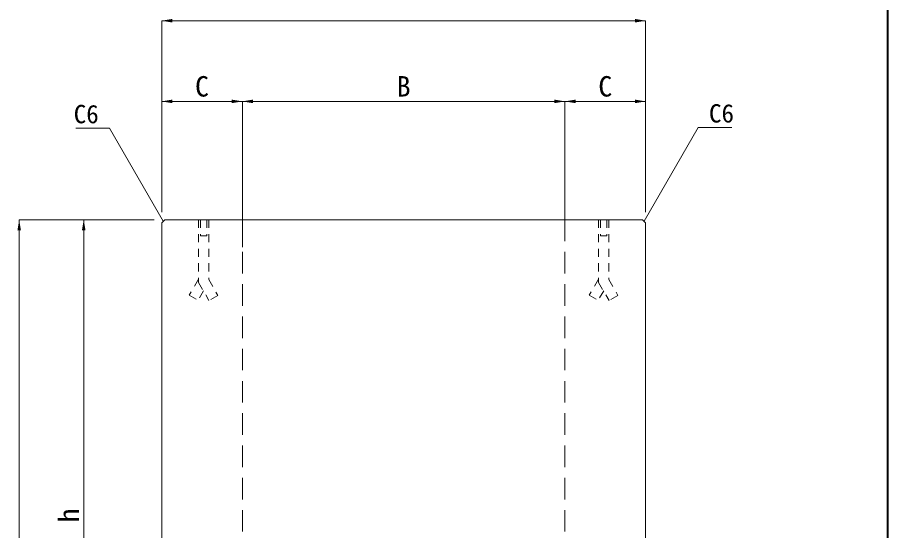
# Model space of a CAD drawing. Units: millimetres at full size; details may follow other scales. Extents: x 77366 to 106166, y -28085 to 6898.
# Drawn here: x 79747 to 81366, y -10167 to -9213 of the extents above; entities that cross this region are included whole.
import ezdxf
from ezdxf.enums import TextEntityAlignment as Align

# ---------------------------------------------------------------- set-up
doc = ezdxf.new("R2010")
doc.units = ezdxf.units.MM
doc.header["$LTSCALE"] = 50
doc.linetypes.add('USER1', pattern=[0.54, 0.3, -0.24])
doc.linetypes.add('USER2', pattern=[1.2, 0.8, -0.4])
for name, color, linetype, lineweight in [('図枠', 7, 'Continuous', 5), ('寸法線', 7, 'Continuous', 13), ('引出線', 4, 'Continuous', 13), ('本体', 2, 'Continuous', 20), ('ｲﾝｻｰﾄ', 3, 'USER1', 9)]:
    doc.layers.add(name, color=color, linetype=linetype, lineweight=lineweight)
doc.styles.add('ＭＳ ゴシック', font='')
doc.styles.get('ＭＳ ゴシック').set_extended_font_data('MS Gothic')

# ---------------------------------------------------------------- blocks, each defined once
blk = doc.blocks.new('filled_arrow')
at = {"color": 0, "linetype": 'Continuous', "lineweight": -2}
blk.add_solid([(7.5, 1.25), (0, 0), (7.5, -1.25)], dxfattribs=at)

msp = doc.modelspace()

# ---------------------------------------------------------------- linework, layer by layer
at = {"layer": '図枠', "lineweight": 40}
msp.add_line((81365.8, -8465.36), (81365.8, -14005.36), dxfattribs=at)
at = {"layer": '寸法線'}
for p, q in [((80015.8, -9219.22), (80915.8, -9219.22)), ((80015.8, -9575.22), (80015.8, -9219.22)), ((80915.8, -9575.22), (80915.8, -9219.22)), ((80015.8, -9369.22), (80165.8, -9369.22)), ((80015.8, -9575.22), (80015.8, -9369.22)), ((80165.8, -9640.22), (80165.8, -9369.22)), ((80165.8, -9369.22), (80765.8, -9369.22)), ((80165.8, -9640.22), (80165.8, -9369.22)), ((80765.8, -9625.22), (80765.8, -9369.22)), ((80765.8, -9369.22), (80915.8, -9369.22)), ((80765.8, -9625.22), (80765.8, -9369.22)), ((80915.8, -9575.22), (80915.8, -9369.22)), ((79750.8, -10839.22), (79750.8, -9589.22)), ((80001.8, -9589.22), (79750.8, -9589.22)), ((79870.8, -9589.22), (79870.8, -10689.22)), ((80001.8, -9589.22), (79870.8, -9589.22))]:
    msp.add_line(p, q, dxfattribs=at)
at = {"layer": '引出線'}
for points in [[(80912.8, -9592.22), (81013.65, -9417.55), (81076.04, -9417.55)], [(80018.8, -9592.22), (79918.73, -9418.91), (79856.34, -9418.91)]]:
    msp.add_lwpolyline(points, dxfattribs=at)
at = {"layer": '本体'}
for p, q in [((80015.8, -9595.22), (80021.8, -9589.22)), ((80015.8, -9595.22), (80015.8, -10839.22)), ((80021.8, -9589.22), (80909.8, -9589.22)), ((80909.8, -9589.22), (80915.8, -9595.22)), ((80915.8, -9595.22), (80915.8, -10859.22))]:
    msp.add_line(p, q, dxfattribs=at)
at = {"layer": '本体', "linetype": 'USER2', "lineweight": 9}
for p, q in [((80165.8, -9589.22), (80165.8, -10689.22)), ((80765.8, -9589.22), (80765.8, -10689.22))]:
    msp.add_line(p, q, dxfattribs=at)
at = {"layer": 'ｲﾝｻｰﾄ'}
for p, q in [((80084.3, -9589.22), (80084.3, -9705.7)), ((80084.3, -9589.22), (80103.3, -9589.22)), ((80087.72, -9589.22), (80087.72, -9619.22)), ((80099.88, -9589.22), (80099.88, -9619.22)), ((80103.3, -9589.22), (80103.3, -9700.61)), ((80828.3, -9589.22), (80828.3, -9705.7)), ((80828.3, -9589.22), (80847.3, -9589.22)), ((80831.72, -9589.22), (80831.72, -9619.22)), ((80843.88, -9589.22), (80843.88, -9619.22)), ((80847.3, -9589.22), (80847.3, -9700.61)), ((80087.72, -9619.22), (80099.88, -9619.22)), ((80831.72, -9619.22), (80843.88, -9619.22)), ((80084.3, -9699.9), (80067.08, -9729.72)), ((80084.3, -9705.7), (80103.75, -9739.4)), ((80103.3, -9700.61), (80120.21, -9729.9)), ((80828.3, -9699.9), (80811.08, -9729.72)), ((80828.3, -9705.7), (80847.75, -9739.4)), ((80847.3, -9700.61), (80864.21, -9729.9)), ((80093.8, -9721.45), (80083.53, -9739.22)), ((80837.8, -9721.45), (80827.53, -9739.22)), ((80067.08, -9729.72), (80083.53, -9739.22)), ((80120.21, -9729.9), (80103.75, -9739.4)), ((80811.08, -9729.72), (80827.53, -9739.22)), ((80864.21, -9729.9), (80847.75, -9739.4))]:
    msp.add_line(p, q, dxfattribs=at)

# ---------------------------------------------------------------- block references
at = {"layer": '寸法線', "xscale": 2.67, "yscale": 2.67}
for p in [(80015.8, -9219.22), (80015.8, -9369.22), (80165.8, -9369.22), (80765.8, -9369.22)]:
    msp.add_blockref('filled_arrow', p, dxfattribs=at)
for p, rotation in [((80915.8, -9219.22), 180), ((80165.8, -9369.22), 180), ((80765.8, -9369.22), 180), ((80915.8, -9369.22), 180), ((79750.8, -9589.22), 270), ((79870.8, -9589.22), 270)]:
    msp.add_blockref('filled_arrow', p, dxfattribs=dict(at, rotation=rotation))
at = {"layer": '引出線', "xscale": 0.133, "yscale": 0.133}
for p, rotation in [((80018.8, -9592.22), 120), ((80912.8, -9592.22), 60)]:
    msp.add_blockref('filled_arrow', p, dxfattribs=dict(at, rotation=rotation))

# ---------------------------------------------------------------- texts
at = {"layer": '寸法線', "style": 'ＭＳ ゴシック'}
for s, p in [('C', (80090.8, -9341.22)), ('C', (80840.8, -9341.22)), ('B', (80465.8, -9341.22))]:
    msp.add_text(s, height=37.98, dxfattribs=at).set_placement(p, align=Align.MIDDLE_CENTER)
msp.add_text('h', height=37.98, rotation=90, dxfattribs=at).set_placement((79842.8, -10139.22), align=Align.MIDDLE_CENTER)
at = {"layer": '引出線', "style": 'ＭＳ ゴシック'}
msp.add_text('C6', height=34.18, dxfattribs=at).set_placement((79898.73, -9375.71), align=Align.TOP_RIGHT)
msp.add_text('C6', height=34.18, dxfattribs=at).set_placement((81033.65, -9374.35), align=Align.TOP_LEFT)

doc.saveas('drawing.dxf')
